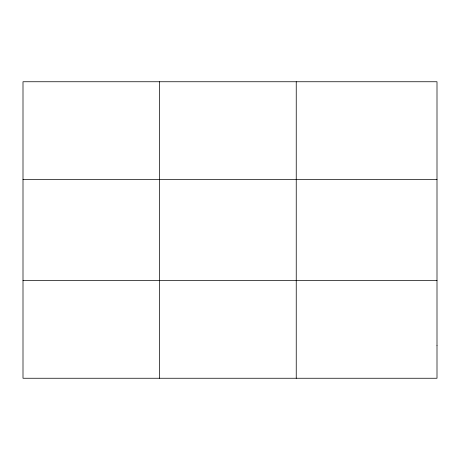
<?xml version="1.0" encoding="UTF-8"?>
<svg xmlns="http://www.w3.org/2000/svg" width="460" height="460" viewBox="0 0 460 460"><rect width="100%" height="100%" fill="white"/><g stroke="black" fill="none" stroke-linecap="round" stroke-linejoin="round"><path stroke-width="0.69" d="M159.62 81.748L159.62 378.252M296.24 81.748L296.24 378.252M23 179.595L437 179.595M23 280.404L437 280.404M437 345.632L437 378.252L23 378.252L23 81.748L437 81.748L437 345.632"/></g></svg>
